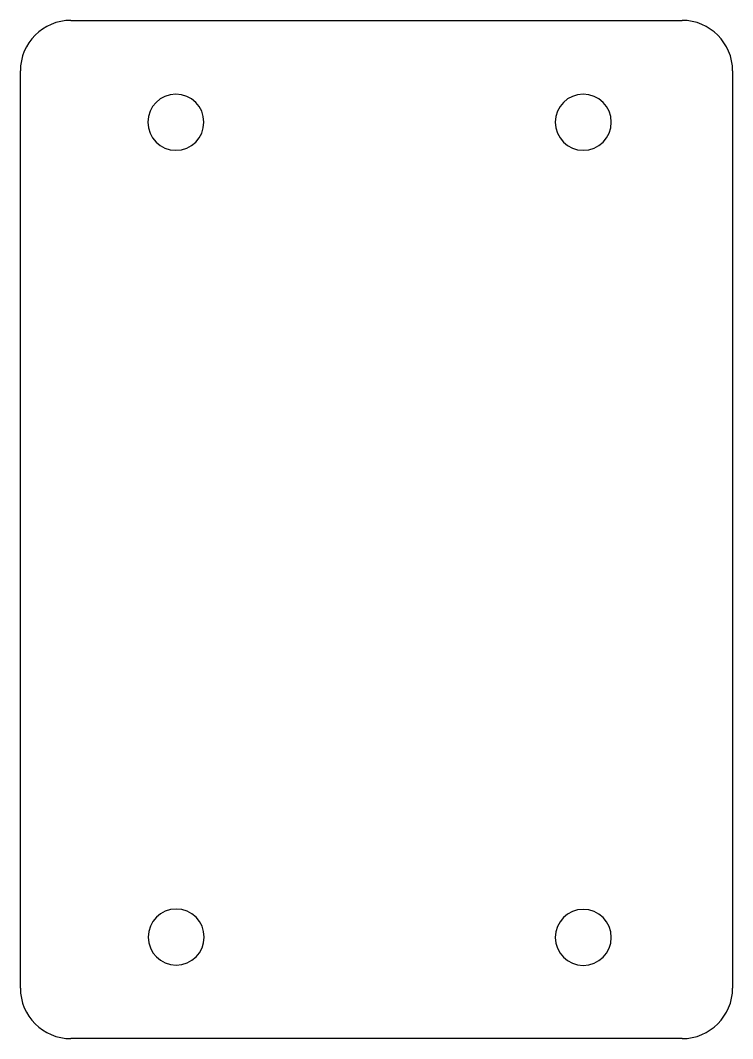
# Model space of a CAD drawing. Header units: millimetres. Extents: x 121.1 to 149.1, y 193.6 to 233.6.
import ezdxf

# ---------------------------------------------------------------- set-up
doc = ezdxf.new("R2010")
doc.units = ezdxf.units.MM
doc.layers.get('0').update_dxf_attribs({"color": 253, "lineweight": 30, "true_color": 0x8faf8f})

msp = doc.modelspace()

# ---------------------------------------------------------------- linework, layer by layer
at = {"color": 250, "lineweight": -3, "true_color": 0x262626}
for p, q in [((123.092, 233.557), (147.092, 233.557)), ((121.105, 195.57), (121.105, 231.57)), ((149.079, 231.57), (149.079, 195.57)), ((147.092, 193.583), (123.092, 193.583))]:
    msp.add_line(p, q, dxfattribs=at)
at = {"color": 250, "lineweight": -3, "true_color": 0x262626, "extrusion": (0, -2.83275e-16, -1)}
for centre in [(-127.213, 229.558), (-143.214, 229.558), (-127.226, 197.571), (-143.214, 197.558)]:
    msp.add_circle(centre, 1.1, dxfattribs=at)
at = {"color": 250, "lineweight": -3, "true_color": 0x262626}
for centre, start, end in [((123.092, 231.57), 90, 180), ((147.092, 231.57), 360, 90), ((123.092, 195.57), 180, 270), ((147.092, 195.57), 270, 360)]:
    msp.add_arc(centre, 1.987, start, end, dxfattribs=at)

doc.saveas('drawing.dxf')
